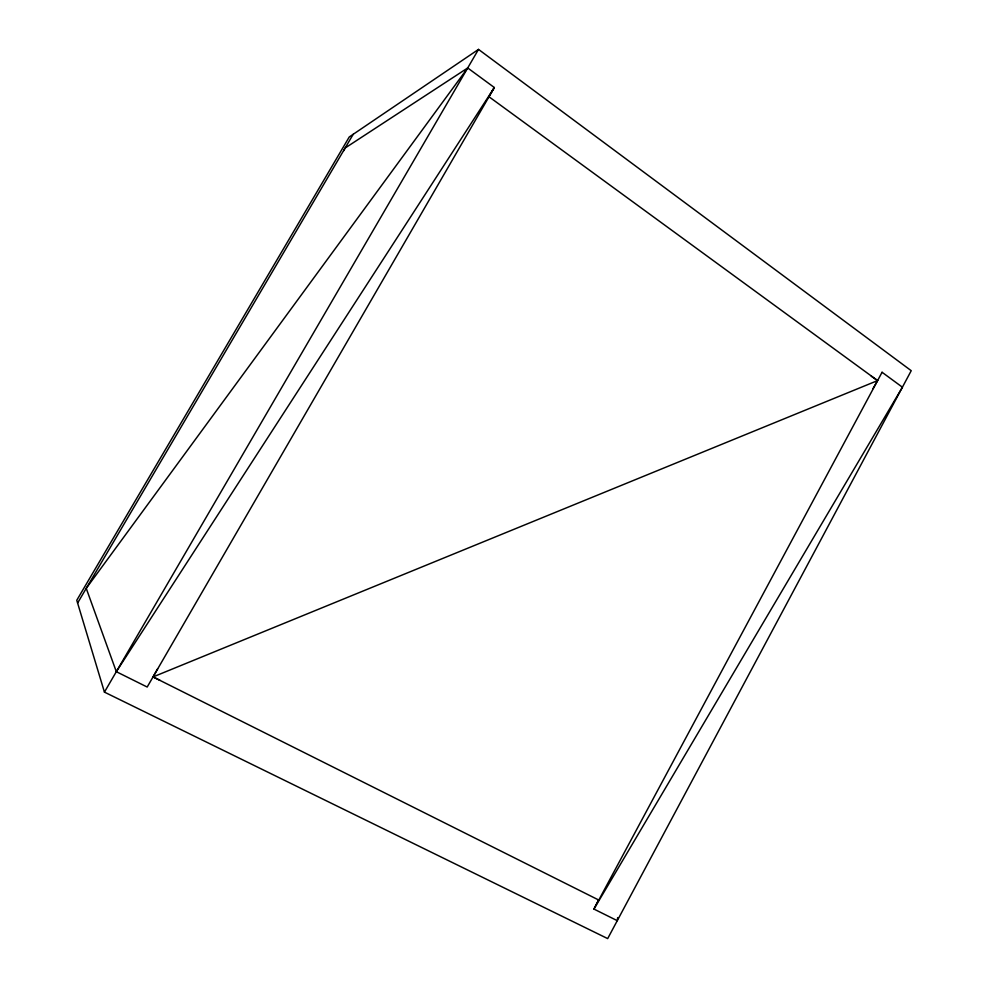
<?xml version="1.0" encoding="UTF-8"?>
<svg xmlns="http://www.w3.org/2000/svg" width="988" height="988" viewBox="0 0 988 988"><rect width="100%" height="100%" fill="white"/><g stroke="black" fill="none" stroke-linecap="round" stroke-linejoin="round"><path stroke-width="1.48" d="M617.673 917.605L617.265 920.668L593.961 909.084L598.098 900.797M343.701 150.744L345.133 148.015L467.707 67.962L494.333 87.524L147.187 687.03L116.325 671.692L86.24 588.342L467.707 67.962M157.611 668.864L153.054 676.916L598.802 900.068M872.997 388.617L877.603 380.59L488.986 96.762M104.432 692.119L478.513 49.4L911.232 370.698L607.682 938.6L104.432 692.119L76.768 600.272L349.246 136.974L478.513 49.4M77.595 603.051L353.198 134.294M489.616 95.466L494.333 87.524L116.325 671.692M159.97 680.3L153.054 676.916L877.603 380.59L871.28 376.193M882.062 372.266L593.961 909.084L902.415 387.21L882.062 372.266"/></g></svg>
